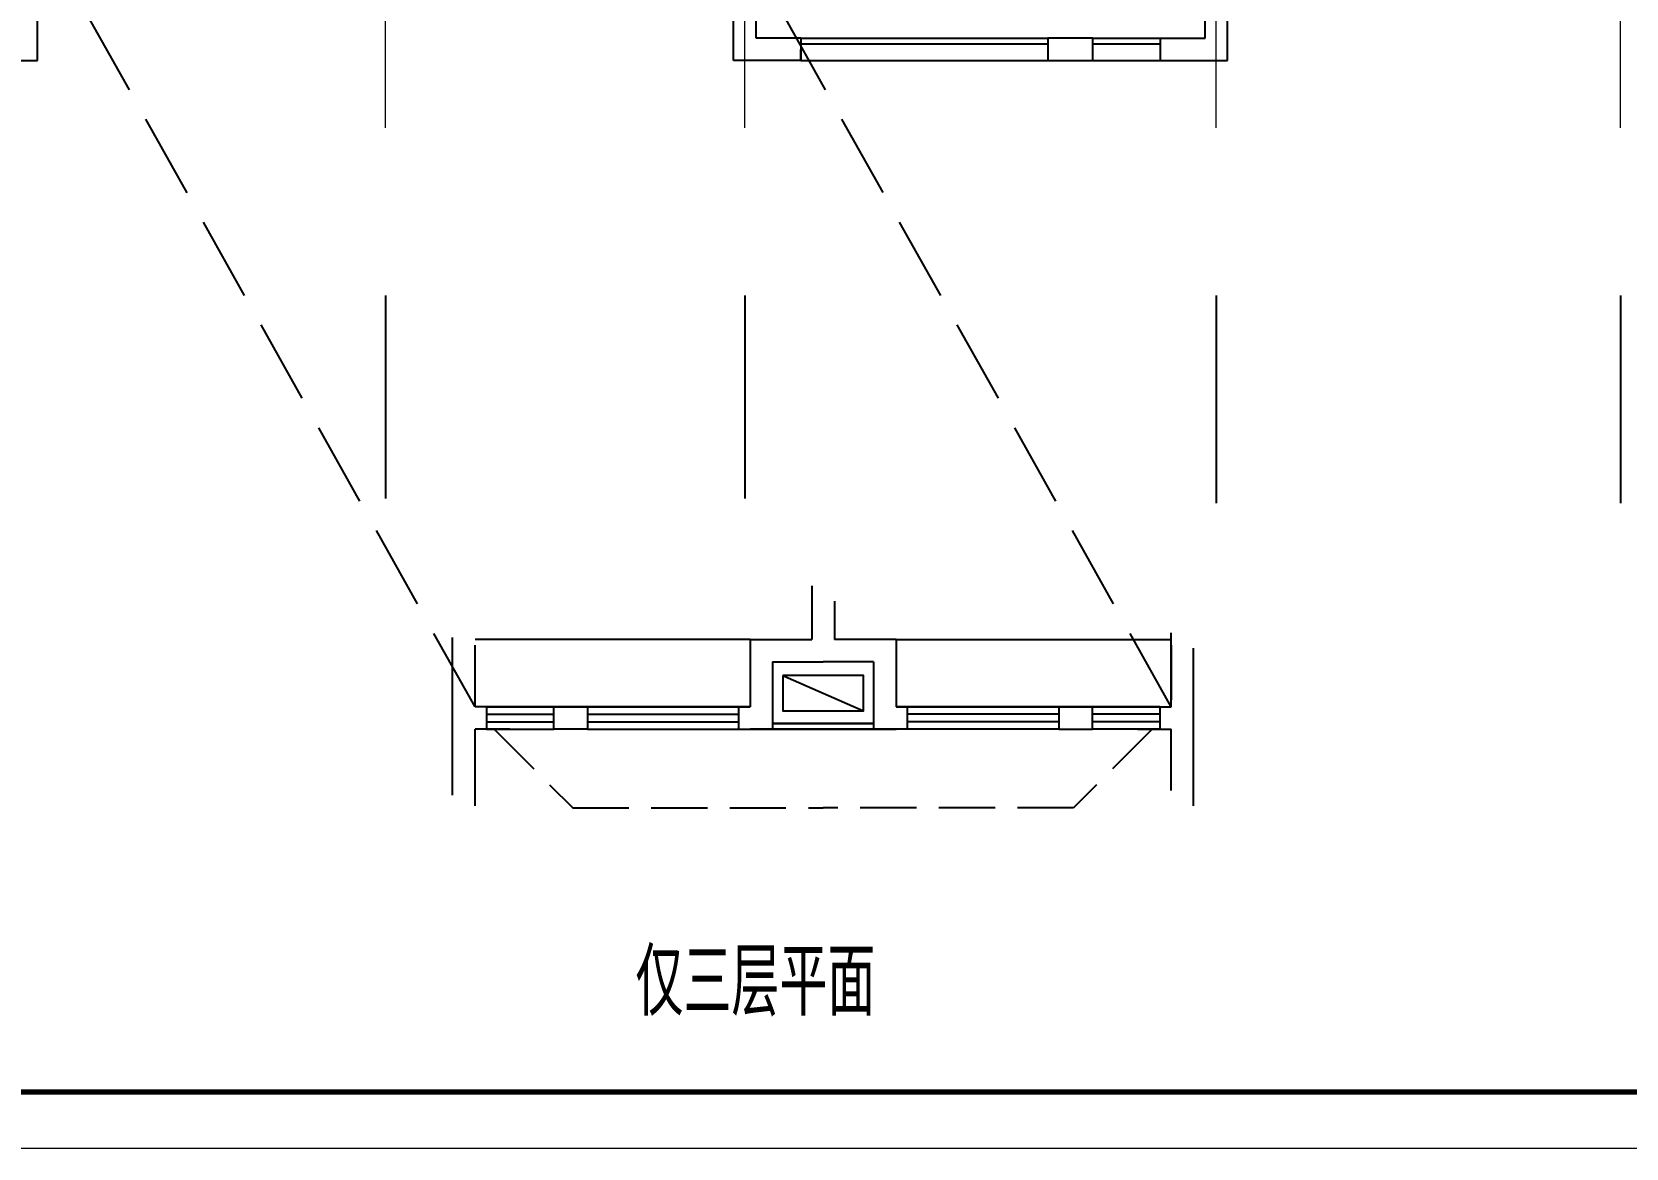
# Model space of a CAD drawing. Extents: x 1332633 to 1595679, y 264824 to 640777.
# Drawn here: x 1354982 to 1369182, y 544719 to 554664 of the extents above; entities that cross this region are included whole.
import ezdxf
from ezdxf.enums import TextEntityAlignment as Align

# ---------------------------------------------------------------- set-up
doc = ezdxf.new("R2010")
doc.units = 0
doc.header["$LTSCALE"] = 1000
doc.header["$MEASUREMENT"] = 0
doc.linetypes.add('DASH', pattern=[0.35, 0.25, -0.1])
doc.linetypes.add('DOTE', pattern=[2.42, 2, -0.2, 0.02, -0.2])
doc.layers.get('0').update_dxf_attribs({"linetype": 'CONTINUOUS'})
doc.layers.add('_公共_图框', color=4, linetype='CONTINUOUS', lineweight=5)
doc.layers.add('DOTE', color=1, linetype='DOTE', lineweight=13)
for name, color, linetype in [('A-Balcony(建筑阳台)', 32, 'CONTINUOUS'), ('A-Ground(室外构件)', 31, 'CONTINUOUS'), ('A-Hz1汉字注明（平、立面、房间名称等）', 7, 'CONTINUOUS'), ('A-Wall(建筑墙)', 255, 'CONTINUOUS'), ('A-WALL_建筑墙_', 255, 'CONTINUOUS'), ('A-WINDOW(建筑门窗)', 4, 'CONTINUOUS'), ('AXIS', 3, 'CONTINUOUS')]:
    doc.layers.add(name, color=color, linetype=linetype)
doc.styles.add('sunyat', font='3yromanc.shx', dxfattribs={"width": 0.75, "bigfont": '3yhztxt.shx'})
doc.styles.add('图框文字', font='SIMKAI.TTF')

# ---------------------------------------------------------------- blocks, each defined once
blk = doc.blocks.new('vvxv')
at = {"layer": '_公共_图框'}
blk.add_lwpolyline([(-63000, 0), (0, 0), (0, 29700), (-63000, 29700)], close=True, dxfattribs=at)
at = {"layer": '_公共_图框', "const_width": 50}
blk.add_lwpolyline([(-61750, 500), (-500, 500), (-500, 29200), (-61750, 29200)], close=True, dxfattribs=at)
at = {"layer": '_公共_图框', "style": '图框文字'}
for tag, height, p in [('建设单位', 250, (-2500, 19150)), ('合作单位', 250, (-2527, 16842)), ('项目名称', 250, (-2500, 15150)), ('项目编号', 250, (-2500, 13150)), ('建筑', 175, (-1300, 2800)), ('方案深化', 175, (-1300, 2450)), ('1:100', 175, (-1300, 2100)), ('20090705', 175, (-1300, 1750)), ('图号', 175, (-1300, 1225))]:
    blk.add_attdef(tag, text='', height=height, dxfattribs=at).set_placement(p, align=Align.MIDDLE_CENTER)
blk = doc.blocks.new('A$C79D20D74')
at = {"layer": 'A-Ground(室外构件)'}
blk.add_line((0, 720), (315, 0), dxfattribs=at)
blk.add_lwpolyline([(0, 720), (315, 720), (315, 0), (0, 0)], close=True, dxfattribs=at)

msp = doc.modelspace()

# ---------------------------------------------------------------- linework, layer by layer
at = {"linetype": 'DASH', "ltscale": 3}
for p, q in [((1358930, 548651), (1355032, 555608)), ((1365130, 548651), (1361233, 555608))]:
    msp.add_line(p, q, dxfattribs=at)
for p, q in [((1361832, 554508), (1361832, 554408)), ((1361832, 554408), (1361832, 554508))]:
    msp.add_line(p, q)
msp.add_lwpolyline([(1364432, 554608), (1364032, 554608), (1364032, 554408), (1364432, 554408)], close=True)
at = {"layer": 'A-Balcony(建筑阳台)'}
for points in [[(1361832, 554608), (1364032, 554608)], [(1361832, 554558), (1364032, 554558)], [(1364432, 554608), (1365032, 554608)], [(1364432, 554558), (1365032, 554558)], [(1361832, 554408), (1364032, 554408)], [(1364432, 554408), (1365032, 554408)]]:
    msp.add_lwpolyline(points, dxfattribs=at)
at = {"layer": 'A-Ground(室外构件)'}
for p, q in [((1361580, 548501), (1362030, 548501)), ((1362030, 548501), (1361580, 548501)), ((1361580, 548451), (1362030, 548451)), ((1361580, 548451), (1362030, 548451)), ((1362030, 548451), (1361580, 548451)), ((1362480, 548501), (1362030, 548501)), ((1362030, 548501), (1362480, 548501)), ((1362480, 548451), (1362030, 548451)), ((1362480, 548451), (1362030, 548451)), ((1362030, 548451), (1362480, 548451))]:
    msp.add_line(p, q, dxfattribs=at)
at = {"layer": 'A-Wall(建筑墙)'}
for p, q in [((1361432, 554608), (1361432, 556008)), ((1365432, 554608), (1365432, 556008)), ((1355032, 554408), (1355032, 555408)), ((1361232, 554408), (1361232, 555408)), ((1361832, 554608), (1361832, 554408)), ((1365032, 554608), (1365432, 554608)), ((1365032, 554608), (1365032, 554408)), ((1365032, 554408), (1365632, 554408)), ((1358730, 547864), (1358730, 549269)), ((1365130, 548651), (1365130, 549309)), ((1365130, 548651), (1365130, 549309)), ((1358929, 549201), (1358929, 548714)), ((1358930, 548651), (1358930, 549174)), ((1358930, 548651), (1358930, 549174)), ((1361380, 549251), (1361380, 549051)), ((1361380, 549251), (1361930, 549251)), ((1361380, 549251), (1361380, 548651)), ((1362680, 549251), (1362130, 549251)), ((1362680, 549251), (1362680, 549051)), ((1362680, 549251), (1362680, 548651)), ((1365130, 549201), (1365130, 548714)), ((1365330, 547769), (1365330, 549174)), ((1361580, 549051), (1361580, 548451)), ((1361580, 549051), (1362030, 549051)), ((1362480, 549051), (1362030, 549051)), ((1362480, 549051), (1362480, 548451)), ((1358930, 547769), (1358930, 548451)), ((1361280, 548451), (1361580, 548451)), ((1361580, 548451), (1361380, 548451)), ((1362480, 548451), (1362680, 548451)), ((1362780, 548451), (1362480, 548451)), ((1365130, 547904), (1365130, 548451))]:
    msp.add_line(p, q, dxfattribs=at)
at = {"layer": 'A-Wall(建筑墙)', "linetype": 'DASH', "ltscale": 2}
for p, q in [((1359099, 548451), (1359799, 547751)), ((1364961, 548451), (1364261, 547751)), ((1359799, 547751), (1362030, 547751)), ((1364261, 547751), (1362030, 547751))]:
    msp.add_line(p, q, dxfattribs=at)
at = {"layer": 'A-WALL_建筑墙_'}
for p, q in [((1365632, 554408), (1365632, 555408)), ((1361832, 554608), (1361432, 554608)), ((1354432, 554408), (1355032, 554408)), ((1361832, 554408), (1361232, 554408)), ((1361930, 549729), (1361930, 549251)), ((1361930, 549729), (1361930, 549251)), ((1362130, 549591), (1362130, 549251)), ((1359323, 548651), (1358930, 548651)), ((1359323, 548651), (1358930, 548651)), ((1359030, 548651), (1358930, 548651)), ((1359030, 548651), (1359030, 548451)), ((1359630, 548451), (1359630, 548651)), ((1361280, 548451), (1361280, 548651)), ((1361280, 548651), (1361380, 548651)), ((1362780, 548651), (1362680, 548651)), ((1362780, 548451), (1362780, 548651)), ((1364430, 548451), (1364430, 548651)), ((1364736, 548651), (1365130, 548651)), ((1365030, 548651), (1365130, 548651)), ((1365030, 548651), (1365030, 548451)), ((1359240, 548451), (1358930, 548451)), ((1359229, 548451), (1358930, 548451)), ((1359030, 548451), (1358930, 548451)), ((1364830, 548451), (1365130, 548451)), ((1365030, 548451), (1365130, 548451))]:
    msp.add_line(p, q, dxfattribs=at)
for points in [[(1359630, 548651), (1359930, 548651), (1359930, 548451), (1359630, 548451)], [(1364430, 548651), (1364130, 548651), (1364130, 548451), (1364430, 548451)]]:
    msp.add_lwpolyline(points, close=True, dxfattribs=at)
at = {"layer": 'A-WINDOW(建筑门窗)'}
for p, q in [((1361380, 549251), (1358930, 549251)), ((1362680, 549251), (1365130, 549251)), ((1359030, 548651), (1359630, 548651)), ((1359630, 548651), (1359030, 548651)), ((1359030, 548585), (1359630, 548585)), ((1361380, 548651), (1359323, 548651)), ((1361280, 548651), (1359930, 548651)), ((1359930, 548651), (1361280, 548651)), ((1361280, 548651), (1359930, 548651)), ((1359930, 548585), (1361280, 548585)), ((1362680, 548651), (1364736, 548651)), ((1362780, 548651), (1364130, 548651)), ((1364130, 548651), (1362780, 548651)), ((1362780, 548651), (1364130, 548651)), ((1364130, 548585), (1362780, 548585)), ((1365030, 548651), (1364430, 548651)), ((1364430, 548651), (1365030, 548651)), ((1365030, 548585), (1364430, 548585)), ((1359030, 548518), (1359630, 548518)), ((1359030, 548451), (1359630, 548451)), ((1359930, 548518), (1361280, 548518)), ((1359930, 548451), (1361280, 548451)), ((1364130, 548518), (1362780, 548518)), ((1364130, 548451), (1362780, 548451)), ((1365030, 548518), (1364430, 548518)), ((1365030, 548451), (1364430, 548451))]:
    msp.add_line(p, q, dxfattribs=at)
at = {"layer": 'AXIS'}
for p, q in [((1358132, 552316), (1358132, 550507)), ((1361332, 552316), (1361332, 550507)), ((1365532, 552316), (1365532, 550465)), ((1369132, 552316), (1369132, 550465))]:
    msp.add_line(p, q, dxfattribs=at)
at = {"layer": 'DOTE'}
for p, q in [((1361332, 553808), (1361332, 570841)), ((1365532, 553808), (1365532, 570841)), ((1369132, 553808), (1369132, 570841)), ((1358132, 553808), (1358132, 560608))]:
    msp.add_line(p, q, dxfattribs=at)

# ---------------------------------------------------------------- block references
msp.add_blockref('vvxv', (1401833, 544719))
at = {"layer": 'A-Ground(室外构件)', "xscale": -1, "rotation": 90}
msp.add_blockref('A$C79D20D74', (1362390, 548929), dxfattribs=at)

# ---------------------------------------------------------------- texts
at = {"layer": 'A-Hz1汉字注明（平、立面、房间名称等）', "style": 'sunyat', "width": 0.75}
msp.add_text('仅三层平面', height=600, dxfattribs=at).set_placement((1360358, 545898))

doc.saveas('drawing.dxf')
